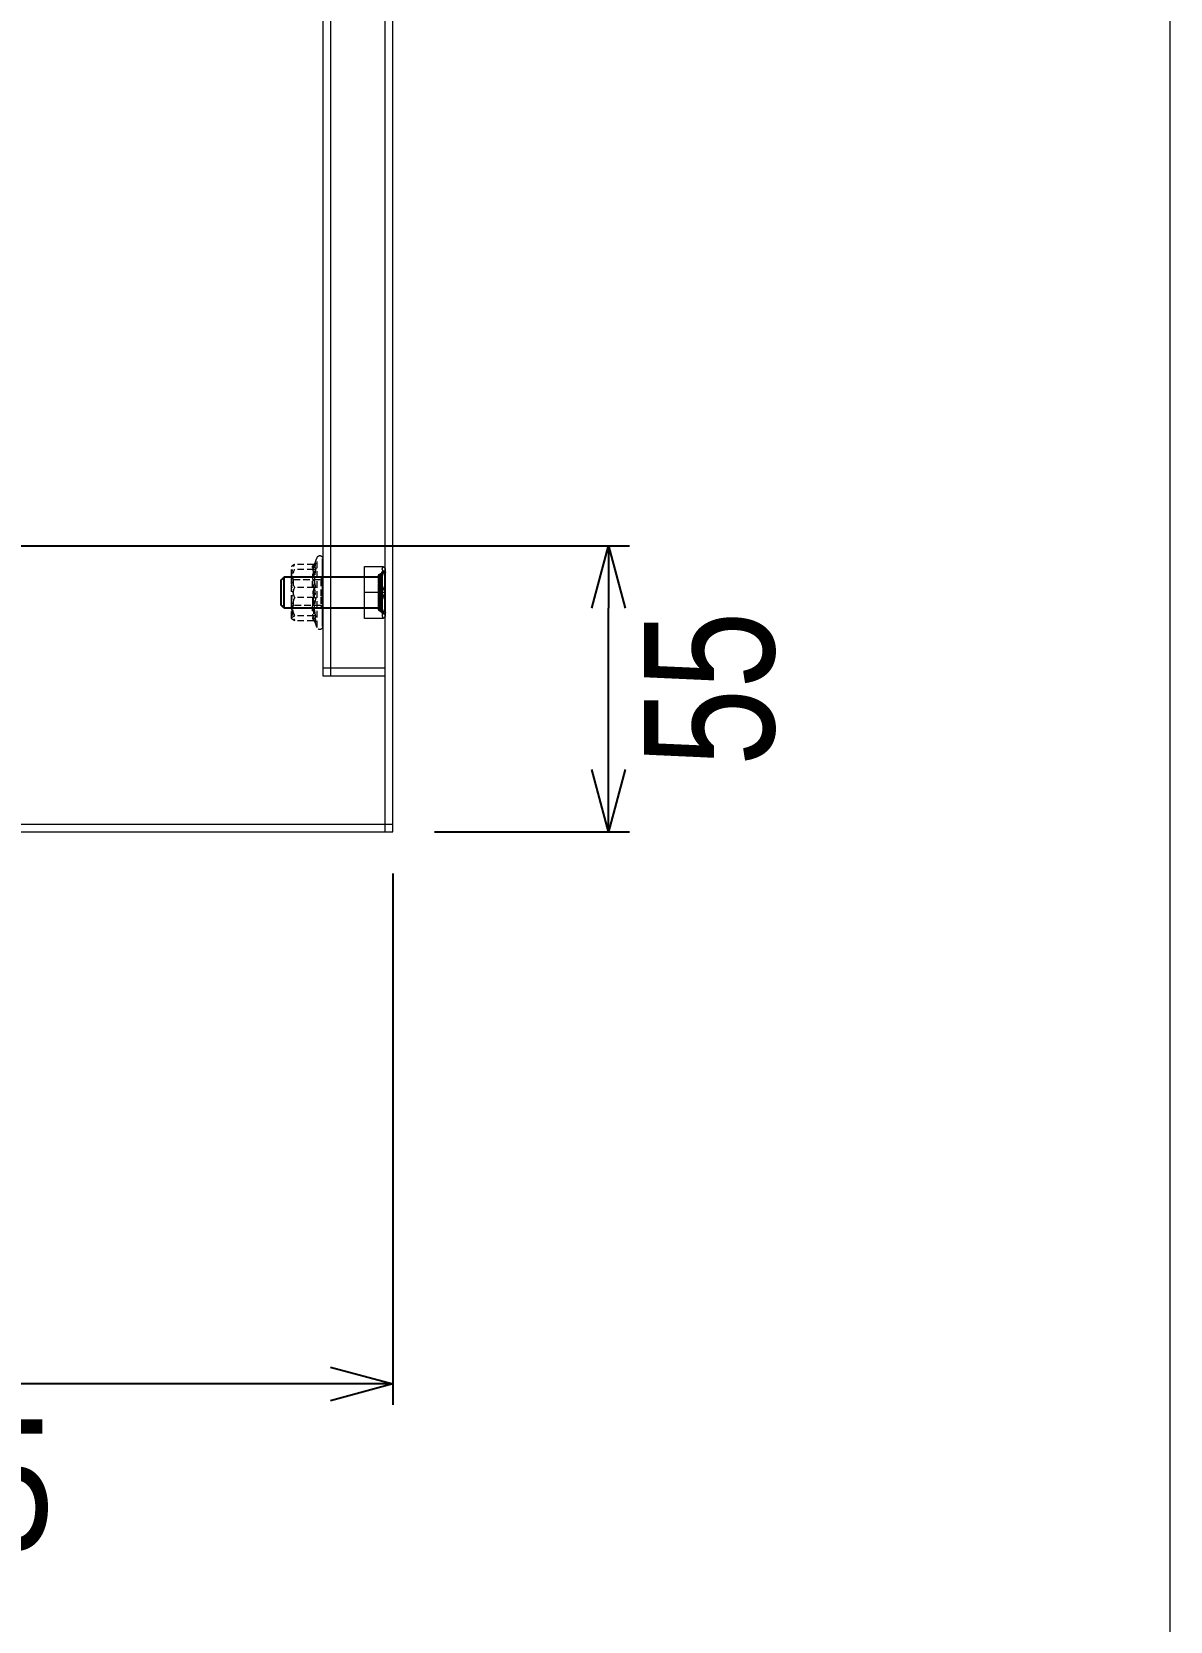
# Model space of a CAD drawing. Header units: millimetres. Extents: x 2073 to 4644, y 1336 to 3161.
# Drawn here: x 4388.1 to 4606.9, y 2224.4 to 2529.9 of the extents above; entities that cross this region are included whole.
import ezdxf

# ---------------------------------------------------------------- set-up
doc = ezdxf.new("R2010")
doc.units = ezdxf.units.MM
doc.linetypes.add('HIDDEN', pattern=[1.905, 1.27, -0.635])
for name, color, linetype in [('BUSBAR', 3, 'Continuous'), ('FRAME070', 5, 'Continuous'), ('GR1-1', 3, 'Continuous')]:
    doc.layers.add(name, color=color, linetype=linetype)
doc.styles.add('TAMCO', font='cordia.shx', dxfattribs={"width": 0.8, "height": 25})
doc.dimstyles.new('TAMCO', dxfattribs={"dimtxt": 25, "dimasz": 12, "dimexe": 4, "dimexo": 8, "dimgap": 7, "dimtad": 2, "dimdec": 1, "dimdsep": 46, "dimtxsty": 'TAMCO', "dimblk": 'OPEN30', "dimcen": 2.5, "dimclrd": 4, "dimclre": 4, "dimclrt": 3, "dimadec": 0, "dimazin": 0, "dimtfac": 1, "dimtdec": 1, "dimtmove": 0, "dimatfit": 3, "dimldrblk": 'OPEN30', "dimfxl": 0, "dimarcsym": 0})

# ---------------------------------------------------------------- blocks, each defined once
blk = doc.blocks.new('A$C310157CF')
at = {"color": 7, "linetype": 'HIDDEN', "lineweight": 0}
for p, q in [((-5.41, 1.72), (-5.41, 5.4)), ((-3.18, 6), (-5, 6)), ((-4.46, 1.72), (-4.46, 5.4)), ((1.76, 6), (-3.18, 6)), ((2.5, 5.65), (-2.5, 5.65)), ((-0.95, 1.72), (-0.95, 5.4)), ((0.95, 1.72), (0.95, 5.4)), ((4.93, 6), (1.76, 6)), ((4.46, 1.72), (4.46, 5.4)), ((5.41, 1.72), (5.41, 5.4)), ((6.71, 1.1), (-6.72, 1.1)), ((-2.5, 0.38), (0.88, 0.38)), ((0.88, 0.38), (2.5, 0.38))]:
    blk.add_line(p, q, dxfattribs=at)
blk.add_line((6.53, 0), (-6.53, 0))
for centre, start, end in [((-6.53, 0.57), 110, 270), ((6.53, 0.57), 270, 70)]:
    blk.add_arc(centre, 0.567, start, end, dxfattribs=at)
for points, knots in [([(-3.18, 6), (-3.79, 5.92), (-4.55, 5.82), (-5.26, 5.47), (-5.41, 5.4)], [0, 0, 0, 0, 0.801462, 1, 1, 1, 1]), ([(-5.41, 5.4), (-5.27, 5.68), (-5.11, 5.99), (-4.95, 6), (-4.93, 6)], [0, 0, 0, 0, 0.896037, 1, 1, 1, 1]), ([(-1.76, 6), (-1.89, 6), (-2.78, 5.98), (-3.7, 5.71), (-4.43, 5.41), (-4.46, 5.4)], [0, 0, 0, 0, 0.148486, 0.965571, 1, 1, 1, 1]), ([(-0.95, 5.4), (-1.6, 5.68), (-2.34, 5.99), (-3.1, 6), (-3.18, 6)], [0, 0, 0, 0, 0.896037, 1, 1, 1, 1]), ([(0.95, 5.4), (0.72, 5.49), (-0.15, 5.84), (-1.07, 5.93), (-1.76, 6)], [0, 0, 0, 0, 0.263253, 1, 1, 1, 1]), ([(1.76, 6), (1.62, 6), (0.73, 5.98), (-0.18, 5.71), (-0.92, 5.41), (-0.95, 5.4)], [0, 0, 0, 0, 0.148486, 0.965571, 1, 1, 1, 1]), ([(0.95, 5.4), (1.6, 5.68), (2.34, 5.99), (3.1, 6), (3.18, 6)], [0, 0, 0, 0, 0.896035, 1, 1, 1, 1]), ([(4.46, 5.4), (4.23, 5.49), (3.36, 5.84), (2.44, 5.93), (1.76, 6)], [0, 0, 0, 0, 0.263254, 1, 1, 1, 1]), ([(3.18, 6), (3.79, 5.92), (4.55, 5.82), (5.26, 5.47), (5.41, 5.4)], [0, 0, 0, 0, 0.801465, 1, 1, 1, 1]), ([(4.93, 6), (4.8, 5.92), (4.64, 5.82), (4.49, 5.47), (4.46, 5.4)], [0, 0, 0, 0, 0.801461, 1, 1, 1, 1]), ([(5.41, 5.4), (5.27, 5.68), (5.11, 5.99), (4.95, 6), (4.93, 6)], [0, 0, 0, 0, 0.896037, 1, 1, 1, 1]), ([(-5.68, 1.34), (-5.68, 1.34), (-5.64, 1.36), (-5.56, 1.4), (-5.48, 1.49), (-5.42, 1.6), (-5.41, 1.68), (-5.41, 1.72)], [0, 0, 0, 0, 0.007907, 0.267532, 0.528602, 0.763814, 1, 1, 1, 1]), ([(-1, 1.34), (-1.18, 1.38), (-2.09, 1.59), (-3.66, 1.74), (-5.04, 1.47), (-5.68, 1.34)], [0, 0, 0, 0, 0.118083, 0.592258, 1, 1, 1, 1]), ([(-5.49, 1.48), (-5.35, 1.57), (-5.07, 1.74), (-4.81, 1.47), (-4.68, 1.34)], [0, 0, 0, 0, 0.500552, 1, 1, 1, 1]), ([(-5.41, 1.72), (-4.67, 1.85), (-3.19, 2.11), (-1.7, 1.85), (-0.95, 1.72)], [0, 0, 0, 0, 0.492149, 1, 1, 1, 1]), ([(-4.46, 1.72), (-4.61, 1.85), (-4.93, 2.11), (-5.25, 1.85), (-5.41, 1.72)], [0, 0, 0, 0, 0.492148, 1, 1, 1, 1]), ([(-4.46, 1.72), (-4.46, 1.68), (-4.47, 1.6), (-4.52, 1.49), (-4.59, 1.4), (-4.65, 1.36), (-4.68, 1.34), (-4.68, 1.34)], [0, 0, 0, 0, 0.236185, 0.471405, 0.732466, 0.992087, 1, 1, 1, 1]), ([(-4.68, 1.34), (-4.46, 1.38), (-3.35, 1.59), (-1.43, 1.74), (0.23, 1.47), (1, 1.34)], [0, 0, 0, 0, 0.118083, 0.592258, 1, 1, 1, 1]), ([(0.95, 1.72), (0.06, 1.85), (-1.74, 2.11), (-3.54, 1.85), (-4.46, 1.72)], [0, 0, 0, 0, 0.492148, 1, 1, 1, 1]), ([(-1, 1.34), (-0.99, 1.34), (-0.99, 1.36), (-0.97, 1.4), (-0.96, 1.49), (-0.95, 1.6), (-0.95, 1.68), (-0.95, 1.72)], [0, 0, 0, 0, 0.007908, 0.267532, 0.528599, 0.763814, 1, 1, 1, 1]), ([(4.68, 1.34), (4.46, 1.38), (3.35, 1.59), (1.43, 1.74), (-0.23, 1.47), (-1, 1.34)], [0, 0, 0, 0, 0.118084, 0.592258, 1, 1, 1, 1]), ([(-0.95, 1.72), (-0.06, 1.85), (1.74, 2.11), (3.54, 1.85), (4.46, 1.72)], [0, 0, 0, 0, 0.492149, 1, 1, 1, 1]), ([(5.41, 1.72), (4.67, 1.85), (3.19, 2.11), (1.7, 1.85), (0.95, 1.72)], [0, 0, 0, 0, 0.492147, 1, 1, 1, 1]), ([(0.95, 1.72), (0.95, 1.68), (0.95, 1.6), (0.96, 1.49), (0.97, 1.4), (0.99, 1.36), (0.99, 1.34), (1, 1.34)], [0, 0, 0, 0, 0.236186, 0.471401, 0.732468, 0.992092, 1, 1, 1, 1]), ([(1, 1.34), (1.18, 1.38), (2.09, 1.59), (3.66, 1.74), (5.04, 1.47), (5.68, 1.34)], [0, 0, 0, 0, 0.118083, 0.592257, 1, 1, 1, 1]), ([(4.46, 1.72), (4.61, 1.85), (4.93, 2.11), (5.25, 1.85), (5.41, 1.72)], [0, 0, 0, 0, 0.492148, 1, 1, 1, 1]), ([(4.68, 1.34), (4.68, 1.34), (4.65, 1.36), (4.59, 1.4), (4.52, 1.49), (4.47, 1.6), (4.46, 1.68), (4.46, 1.72)], [0, 0, 0, 0, 0.007913, 0.267525, 0.5286, 0.763814, 1, 1, 1, 1]), ([(5.68, 1.34), (5.64, 1.38), (5.43, 1.59), (5.09, 1.74), (4.81, 1.47), (4.68, 1.34)], [0, 0, 0, 0, 0.118084, 0.592259, 1, 1, 1, 1]), ([(5.3, 1.62), (5.3, 1.62), (5.32, 1.63), (5.39, 1.6), (5.49, 1.47), (5.51, 1.45)], [0, 0, 0, 0, 0.006763, 0.854115, 1, 1, 1, 1]), ([(5.41, 1.72), (5.41, 1.68), (5.42, 1.6), (5.48, 1.49), (5.56, 1.4), (5.64, 1.36), (5.68, 1.34), (5.68, 1.34)], [0, 0, 0, 0, 0.236186, 0.471402, 0.732454, 0.992093, 1, 1, 1, 1])]:
    blk.add_open_spline(points, degree=3, knots=knots, dxfattribs=at)
for points in [[(-3, 6), (-2.5, 5.65)], [(-2.5, 5.65), (-2.5, 0.38)], [(2.5, 5.65), (3, 6)], [(2.5, 0.38), (2.5, 5.65)], [(-5.34, 1.61), (-6.73, 1.1)], [(-5.52, 1.43), (-5.48, 1.47)], [(-5.35, 1.6), (-5.33, 1.6)], [(-2.5, 0.38), (-3, 0.03)], [(-3, 0.03), (-3, 0)], [(3, 0.03), (2.5, 0.38)], [(3, 0), (3, 0.03)], [(6.73, 1.1), (5.34, 1.61)], [(5.51, 1.45), (5.52, 1.43)]]:
    blk.add_open_spline(points, degree=1, dxfattribs=at)
blk = doc.blocks.new('A$C1D0F77C0')
for p, q in [((2.41, 0), (-2.41, 0)), ((0.75, -0.59), (-3, -0.59)), ((3, -0.59), (0.75, -0.59))]:
    blk.add_line(p, q)
at = {"color": 0, "linetype": 'ByBlock', "lineweight": -2}
for p, q in [((0.96, -19.4), (-3.8, -19.4)), ((3.8, -19.99), (-3.8, -19.99)), ((-3.35, -18.8), (-3.37, -18.8)), ((-3.34, -19.18), (-3.37, -19.18)), ((-3.34, -18.8), (-3.35, -18.8)), ((-3.35, -19.4), (-3.35, -19.18)), ((-3.14, -18.8), (-3.34, -18.8)), ((-3.34, -19.18), (-3.14, -19.18)), ((-3.34, -19.4), (-3.34, -19.18)), ((-3.33, -19.4), (-3.33, -19.18)), ((-3.33, -19.4), (-3.33, -19.18)), ((-2.78, -18.8), (-3.14, -18.8)), ((-3.14, -19.4), (-3.14, -19.18)), ((-2.66, -19.18), (-3.14, -19.18)), ((-3.13, -19.4), (-3.13, -19.18)), ((-3.12, -19.4), (-3.12, -19.18)), ((-3.06, -19.4), (-3.06, -19.18)), ((-2.98, -19.18), (-2.98, -18.8)), ((-2.98, -19.18), (-2.98, -18.8)), ((-2.97, -19.18), (-2.97, -18.8)), ((-2.96, -19.18), (-2.96, -18.8)), ((-2.8, -19.18), (-2.8, -18.8)), ((-2.78, -19.18), (-2.78, -18.8)), ((-2.76, -19.18), (-2.76, -18.8)), ((-2.66, -18.8), (-2.75, -18.8)), ((-2.75, -19.4), (-2.75, -19.18)), ((-2.74, -19.18), (-2.74, -18.8)), ((-2.11, -18.8), (-2.66, -18.8)), ((-2.66, -19.18), (-2.39, -19.18)), ((-2.66, -19.4), (-2.66, -19.18)), ((-2.65, -19.4), (-2.65, -19.18)), ((-2.63, -19.4), (-2.63, -19.18)), ((-2.43, -19.18), (-2.43, -18.8)), ((-2.39, -19.18), (-2.39, -18.8)), ((-2.08, -19.18), (-2.39, -19.18)), ((-2.37, -19.18), (-2.37, -18.8)), ((-2.33, -19.18), (-2.33, -18.8)), ((-1.84, -18.8), (-2.11, -18.8)), ((-2.11, -19.4), (-2.11, -19.18)), ((-1.27, -19.18), (-2.11, -19.18)), ((-2.08, -19.4), (-2.08, -19.18)), ((-2.07, -19.4), (-2.07, -19.18)), ((-1.94, -19.4), (-1.94, -19.18)), ((-1.89, -18.8), (-1.81, -18.8)), ((-1.89, -19.18), (-1.89, -18.8)), ((-1.84, -19.18), (-1.84, -18.8)), ((-1.81, -19.18), (-1.81, -18.8)), ((-1.42, -18.8), (-1.76, -18.8)), ((-1.76, -19.18), (-1.76, -18.8)), ((-1.27, -18.8), (-1.42, -18.8)), ((-1.42, -19.4), (-1.42, -19.18)), ((-0.51, -18.8), (-1.27, -18.8)), ((-1.27, -19.18), (-1.17, -19.18)), ((-1.27, -19.4), (-1.27, -19.18)), ((-1.25, -19.4), (-1.25, -19.18)), ((-1.22, -19.18), (-1.22, -18.8)), ((-1.22, -19.4), (-1.22, -19.18)), ((-1.17, -19.18), (-1.17, -18.8)), ((-1.13, -19.18), (-1.13, -18.8)), ((-1.07, -19.18), (-1.07, -18.8)), ((-0.48, -19.18), (-1.07, -19.18)), ((-0.41, -18.8), (-0.51, -18.8)), ((-0.51, -19.4), (-0.51, -19.18)), ((0.46, -19.18), (-0.51, -19.18)), ((-0.48, -19.4), (-0.48, -19.18)), ((-0.47, -18.8), (-0.37, -18.8)), ((-0.47, -19.18), (-0.47, -18.8)), ((-0.46, -19.4), (-0.46, -19.18)), ((-0.41, -19.18), (-0.41, -18.8)), ((0.3, -18.8), (-0.41, -18.8)), ((-0.37, -19.18), (-0.37, -18.8)), ((-0.31, -19.18), (-0.31, -18.8)), ((-0.3, -19.4), (-0.3, -19.18)), ((0.31, -18.8), (0.3, -18.8)), ((0.3, -18.8), (0.37, -18.8)), ((0.3, -19.4), (0.3, -19.18)), ((0.31, -19.18), (0.31, -18.8)), ((0.37, -19.18), (0.37, -18.8)), ((0.46, -18.8), (0.37, -18.8)), ((0.41, -19.18), (0.41, -18.8)), ((1.22, -18.8), (0.46, -18.8)), ((0.46, -19.4), (0.46, -19.18)), ((0.46, -19.18), (0.51, -19.18)), ((0.47, -19.18), (0.47, -18.8)), ((1.13, -19.18), (0.48, -19.18)), ((0.48, -19.4), (0.48, -19.18)), ((0.51, -19.4), (0.51, -19.18)), ((3.8, -19.4), (0.96, -19.4)), ((1.07, -19.18), (1.07, -18.8)), ((1.13, -19.18), (1.13, -18.8)), ((1.13, -19.18), (1.22, -19.18)), ((1.17, -19.18), (1.17, -18.8)), ((1.27, -18.8), (1.22, -18.8)), ((1.22, -19.18), (1.22, -18.8)), ((2.07, -19.18), (1.22, -19.18)), ((1.22, -19.4), (1.22, -19.18)), ((1.76, -18.8), (1.25, -18.8)), ((1.25, -19.4), (1.25, -19.18)), ((1.27, -19.4), (1.27, -19.18)), ((1.42, -19.4), (1.42, -19.18)), ((1.76, -19.18), (1.76, -18.8)), ((1.81, -19.18), (1.81, -18.8)), ((2.07, -18.8), (1.81, -18.8)), ((1.84, -19.18), (1.84, -18.8)), ((1.89, -19.18), (1.89, -18.8)), ((1.94, -19.4), (1.94, -19.18)), ((2.63, -18.8), (2.07, -18.8)), ((2.07, -19.4), (2.07, -19.18)), ((2.07, -19.18), (2.11, -19.18)), ((2.37, -19.18), (2.08, -19.18)), ((2.08, -19.4), (2.08, -19.18)), ((2.11, -19.4), (2.11, -19.18)), ((2.33, -19.18), (2.33, -18.8)), ((2.37, -19.18), (2.37, -18.8)), ((2.37, -19.18), (2.63, -19.18)), ((2.39, -19.18), (2.39, -18.8)), ((2.43, -19.18), (2.43, -18.8)), ((2.66, -18.8), (2.63, -18.8)), ((3.12, -19.18), (2.63, -19.18)), ((2.63, -19.4), (2.63, -19.18)), ((2.76, -18.8), (2.65, -18.8)), ((2.65, -19.4), (2.65, -19.18)), ((2.66, -19.4), (2.66, -19.18)), ((2.74, -19.18), (2.74, -18.8)), ((2.75, -19.4), (2.75, -19.18)), ((2.76, -19.18), (2.76, -18.8)), ((3.12, -18.8), (2.76, -18.8)), ((2.78, -19.18), (2.78, -18.8)), ((2.8, -19.18), (2.8, -18.8)), ((2.96, -19.18), (2.96, -18.8)), ((2.97, -19.18), (2.97, -18.8)), ((2.98, -19.18), (2.98, -18.8)), ((2.98, -19.18), (2.98, -18.8)), ((3.06, -19.4), (3.06, -19.18)), ((3.33, -18.8), (3.12, -18.8)), ((3.12, -19.4), (3.12, -19.18)), ((3.12, -19.18), (3.33, -19.18)), ((3.13, -19.4), (3.13, -19.18)), ((3.14, -19.4), (3.14, -19.18)), ((3.34, -18.8), (3.33, -18.8)), ((3.37, -19.18), (3.33, -19.18)), ((3.33, -19.4), (3.33, -19.18)), ((3.33, -19.4), (3.33, -19.18)), ((3.34, -19.4), (3.34, -19.18)), ((3.35, -18.8), (3.37, -18.8)), ((3.35, -19.4), (3.35, -19.18))]:
    blk.add_line(p, q, dxfattribs=at)
for centre, start, end in [((-3.8, -19.7), 90, 270), ((3.8, -19.7), 270, 90)]:
    blk.add_arc(centre, 0.297, start, end, dxfattribs=at)
for points in [[(-2.41, 0), (-3, -0.59)], [(3, -0.59), (2.41, 0)], [(-3, -0.59), (-3, -19.18)], [(3, -19.18), (3, -0.59)]]:
    blk.add_open_spline(points, degree=1)
for points in [[(-3.8, -19.99), (-3.8, -20)], [(-3.37, -18.8), (-3.74, -19.4)], [(-3.37, -19.18), (-3.37, -19.4)], [(3.74, -19.4), (3.37, -18.8)], [(3.37, -19.4), (3.37, -19.18)], [(3.8, -20), (3.8, -19.99)]]:
    blk.add_open_spline(points, degree=1, dxfattribs=at)
for points, knots in [([(-3.35, -18.8), (-3.42, -18.91), (-3.55, -19.11), (-3.67, -19.31), (-3.72, -19.4)], [0, 0, 0, 0, 0.559493, 1, 1, 1, 1]), ([(-3.7, -19.4), (-3.65, -19.31), (-3.53, -19.11), (-3.4, -18.91), (-3.33, -18.8)], [0, 0, 0, 0, 0.440507, 1, 1, 1, 1]), ([(-3.69, -19.4), (-3.58, -19.21), (-3.46, -19.01), (-3.34, -18.81), (-3.34, -18.8)], [0, 0, 0, 0, 0.950163, 1, 1, 1, 1]), ([(-3.33, -18.8), (-3.4, -18.93), (-3.52, -19.13), (-3.64, -19.33), (-3.68, -19.4)], [0, 0, 0, 0, 0.625372, 1, 1, 1, 1]), ([(-3.14, -18.8), (-3.14, -18.81), (-3.26, -19.01), (-3.38, -19.21), (-3.5, -19.4)], [0, 0, 0, 0, 0.049832, 1, 1, 1, 1]), ([(-3.48, -19.4), (-3.43, -19.33), (-3.31, -19.13), (-3.19, -18.93), (-3.12, -18.8)], [0, 0, 0, 0, 0.374629, 1, 1, 1, 1]), ([(-3.45, -19.4), (-3.41, -19.33), (-3.3, -19.13), (-3.19, -18.93), (-3.13, -18.8)], [0, 0, 0, 0, 0.374627, 1, 1, 1, 1]), ([(-3.06, -18.8), (-3.12, -18.93), (-3.23, -19.13), (-3.33, -19.33), (-3.37, -19.4)], [0, 0, 0, 0, 0.625372, 1, 1, 1, 1]), ([(-2.75, -18.8), (-2.82, -18.93), (-2.93, -19.13), (-3.04, -19.33), (-3.08, -19.4)], [0, 0, 0, 0, 0.625373, 1, 1, 1, 1]), ([(-2.96, -19.4), (-2.92, -19.33), (-2.82, -19.13), (-2.71, -18.93), (-2.65, -18.8)], [0, 0, 0, 0, 0.374626, 1, 1, 1, 1]), ([(-2.92, -19.4), (-2.89, -19.33), (-2.8, -19.13), (-2.71, -18.93), (-2.66, -18.8)], [0, 0, 0, 0, 0.374627, 1, 1, 1, 1]), ([(-2.63, -18.8), (-2.68, -18.93), (-2.77, -19.13), (-2.85, -19.33), (-2.89, -19.4)], [0, 0, 0, 0, 0.625374, 1, 1, 1, 1]), ([(-2.11, -18.8), (-2.16, -18.93), (-2.25, -19.13), (-2.34, -19.33), (-2.37, -19.4)], [0, 0, 0, 0, 0.625373, 1, 1, 1, 1]), ([(-2.33, -19.4), (-2.3, -19.33), (-2.21, -19.13), (-2.12, -18.93), (-2.07, -18.8)], [0, 0, 0, 0, 0.374627, 1, 1, 1, 1]), ([(-2.28, -19.4), (-2.25, -19.33), (-2.19, -19.13), (-2.12, -18.93), (-2.08, -18.8)], [0, 0, 0, 0, 0.374628, 1, 1, 1, 1]), ([(-1.94, -18.8), (-1.98, -18.93), (-2.03, -19.13), (-2.09, -19.33), (-2.11, -19.4)], [0, 0, 0, 0, 0.625373, 1, 1, 1, 1]), ([(-1.42, -18.8), (-1.46, -18.93), (-1.52, -19.13), (-1.58, -19.33), (-1.61, -19.4)], [0, 0, 0, 0, 0.625375, 1, 1, 1, 1]), ([(-1.43, -19.4), (-1.4, -19.33), (-1.35, -19.13), (-1.29, -18.93), (-1.25, -18.8)], [0, 0, 0, 0, 0.374626, 1, 1, 1, 1]), ([(-1.37, -19.4), (-1.35, -19.33), (-1.32, -19.13), (-1.29, -18.93), (-1.27, -18.8)], [0, 0, 0, 0, 0.374623, 1, 1, 1, 1]), ([(-1.22, -18.8), (-1.24, -18.91), (-1.27, -19.11), (-1.3, -19.31), (-1.31, -19.4)], [0, 0, 0, 0, 0.559496, 1, 1, 1, 1]), ([(-0.51, -18.8), (-0.53, -18.93), (-0.57, -19.13), (-0.6, -19.33), (-0.61, -19.4)], [0, 0, 0, 0, 0.625376, 1, 1, 1, 1]), ([(-0.56, -19.4), (-0.54, -19.31), (-0.51, -19.11), (-0.48, -18.91), (-0.46, -18.8)], [0, 0, 0, 0, 0.440504, 1, 1, 1, 1]), ([(-0.49, -19.4), (-0.49, -19.21), (-0.48, -19.01), (-0.48, -18.81), (-0.48, -18.8)], [0, 0, 0, 0, 0.950166, 1, 1, 1, 1]), ([(-0.3, -18.8), (-0.3, -18.91), (-0.3, -19.11), (-0.29, -19.31), (-0.29, -19.4)], [0, 0, 0, 0, 0.559496, 1, 1, 1, 1]), ([(0.3, -18.8), (0.3, -18.81), (0.3, -19.01), (0.3, -19.21), (0.29, -19.4)], [0, 0, 0, 0, 0.049834, 1, 1, 1, 1]), ([(0.56, -19.4), (0.53, -19.21), (0.49, -19.01), (0.46, -18.81), (0.46, -18.8)], [0, 0, 0, 0, 0.950161, 1, 1, 1, 1]), ([(0.49, -19.4), (0.49, -19.31), (0.49, -19.11), (0.48, -18.91), (0.48, -18.8)], [0, 0, 0, 0, 0.440504, 1, 1, 1, 1]), ([(0.51, -18.8), (0.53, -18.93), (0.57, -19.13), (0.6, -19.33), (0.61, -19.4)], [0, 0, 0, 0, 0.625377, 1, 1, 1, 1]), ([(1.22, -18.8), (1.22, -18.81), (1.25, -19.01), (1.28, -19.21), (1.31, -19.4)], [0, 0, 0, 0, 0.049837, 1, 1, 1, 1]), ([(1.43, -19.4), (1.4, -19.33), (1.35, -19.13), (1.29, -18.93), (1.25, -18.8)], [0, 0, 0, 0, 0.374627, 1, 1, 1, 1]), ([(1.37, -19.4), (1.35, -19.33), (1.32, -19.13), (1.29, -18.93), (1.27, -18.8)], [0, 0, 0, 0, 0.374623, 1, 1, 1, 1]), ([(1.42, -18.8), (1.46, -18.93), (1.52, -19.13), (1.58, -19.33), (1.61, -19.4)], [0, 0, 0, 0, 0.625378, 1, 1, 1, 1]), ([(1.94, -18.8), (1.98, -18.93), (2.03, -19.13), (2.09, -19.33), (2.11, -19.4)], [0, 0, 0, 0, 0.625373, 1, 1, 1, 1]), ([(2.33, -19.4), (2.3, -19.33), (2.21, -19.13), (2.12, -18.93), (2.07, -18.8)], [0, 0, 0, 0, 0.374627, 1, 1, 1, 1]), ([(2.28, -19.4), (2.25, -19.33), (2.19, -19.13), (2.12, -18.93), (2.08, -18.8)], [0, 0, 0, 0, 0.374625, 1, 1, 1, 1]), ([(2.11, -18.8), (2.16, -18.93), (2.25, -19.13), (2.34, -19.33), (2.37, -19.4)], [0, 0, 0, 0, 0.625373, 1, 1, 1, 1]), ([(2.63, -18.8), (2.68, -18.93), (2.77, -19.13), (2.85, -19.33), (2.89, -19.4)], [0, 0, 0, 0, 0.625373, 1, 1, 1, 1]), ([(2.96, -19.4), (2.92, -19.33), (2.82, -19.13), (2.71, -18.93), (2.65, -18.8)], [0, 0, 0, 0, 0.374628, 1, 1, 1, 1]), ([(2.92, -19.4), (2.89, -19.33), (2.8, -19.13), (2.71, -18.93), (2.66, -18.8)], [0, 0, 0, 0, 0.374623, 1, 1, 1, 1]), ([(2.75, -18.8), (2.82, -18.93), (2.93, -19.13), (3.04, -19.33), (3.08, -19.4)], [0, 0, 0, 0, 0.625376, 1, 1, 1, 1]), ([(3.06, -18.8), (3.12, -18.93), (3.23, -19.13), (3.33, -19.33), (3.37, -19.4)], [0, 0, 0, 0, 0.625374, 1, 1, 1, 1]), ([(3.48, -19.4), (3.43, -19.33), (3.31, -19.13), (3.19, -18.93), (3.12, -18.8)], [0, 0, 0, 0, 0.374626, 1, 1, 1, 1]), ([(3.45, -19.4), (3.41, -19.33), (3.3, -19.13), (3.19, -18.93), (3.13, -18.8)], [0, 0, 0, 0, 0.374629, 1, 1, 1, 1]), ([(3.14, -18.8), (3.21, -18.91), (3.32, -19.11), (3.44, -19.31), (3.5, -19.4)], [0, 0, 0, 0, 0.559499, 1, 1, 1, 1]), ([(3.33, -18.8), (3.4, -18.93), (3.52, -19.13), (3.64, -19.33), (3.68, -19.4)], [0, 0, 0, 0, 0.625375, 1, 1, 1, 1]), ([(3.7, -19.4), (3.59, -19.21), (3.46, -19.01), (3.34, -18.81), (3.33, -18.8)], [0, 0, 0, 0, 0.950171, 1, 1, 1, 1]), ([(3.69, -19.4), (3.64, -19.31), (3.52, -19.11), (3.4, -18.91), (3.34, -18.8)], [0, 0, 0, 0, 0.440507, 1, 1, 1, 1]), ([(3.35, -18.8), (3.36, -18.81), (3.48, -19.01), (3.61, -19.21), (3.72, -19.4)], [0, 0, 0, 0, 0.049829, 1, 1, 1, 1])]:
    blk.add_open_spline(points, degree=3, knots=knots, dxfattribs=at)
blk = doc.blocks.new('A$C1F43471B')
at = {"rotation": 90}
for name, p in [('A$C310157CF', (-11.99, 0)), ('A$C1D0F77C0', (-19.99, 0))]:
    blk.add_blockref(name, p, dxfattribs=at)
blk = doc.blocks.new('_Open30')
at = {"color": 0, "linetype": 'ByBlock', "lineweight": -2}
for p, q in [((-1, 0.268), (0, 0)), ((0, 0), (-1, -0.268)), ((0, 0), (-1, 0))]:
    blk.add_line(p, q, dxfattribs=at)
blk = doc.blocks.new('*D44')
at = {"layer": 'BUSBAR', "color": 4, "lineweight": -2}
for p, q in [((4282.5, 2368.13), (4282.5, 2265.98)), ((4457.5, 2368.13), (4457.5, 2265.98)), ((4445.5, 2269.98), (4294.5, 2269.98))]:
    blk.add_line(p, q, dxfattribs=at)
at = {"layer": 'DEFPOINTS', "color": 0}
for p in [(4282.5, 2376.13), (4457.5, 2376.13), (4282.5, 2269.98)]:
    blk.add_point(p, dxfattribs=at)
at = {"layer": 'BUSBAR', "color": 4, "lineweight": -2, "xscale": 12, "yscale": 12, "zscale": 12, "rotation": 180}
blk.add_blockref('_Open30', (4282.5, 2269.98), dxfattribs=at)
at = {"layer": 'BUSBAR', "color": 4, "lineweight": -2, "xscale": 12, "yscale": 12, "zscale": 12}
blk.add_blockref('_Open30', (4457.5, 2269.98), dxfattribs=at)
at = {"layer": 'BUSBAR', "color": 3, "lineweight": 9, "insert": (4370, 2250.48), "char_height": 25, "attachment_point": 5, "style": 'TAMCO'}
blk.add_mtext('175', dxfattribs=at)
blk = doc.blocks.new('*D46')
at = {"layer": 'BUSBAR', "color": 4, "lineweight": -2}
for p, q in [((4320.5, 2431.13), (4502.94, 2431.13)), ((4498.94, 2388.13), (4498.94, 2419.13)), ((4465.5, 2376.13), (4502.94, 2376.13))]:
    blk.add_line(p, q, dxfattribs=at)
at = {"layer": 'DEFPOINTS', "color": 0}
for p in [(4312.5, 2431.13), (4498.94, 2431.13), (4457.5, 2376.13)]:
    blk.add_point(p, dxfattribs=at)
at = {"layer": 'BUSBAR', "color": 4, "lineweight": -2, "xscale": 12, "yscale": 12, "zscale": 12}
for p, rotation in [((4498.94, 2431.13), 90), ((4498.94, 2376.13), 270)]:
    blk.add_blockref('_Open30', p, dxfattribs=dict(at, rotation=rotation))
at = {"layer": 'BUSBAR', "color": 3, "lineweight": 9, "insert": (4518.44, 2403.63), "char_height": 25, "attachment_point": 5, "rotation": 90, "style": 'TAMCO'}
blk.add_mtext('55', dxfattribs=at)

msp = doc.modelspace()

# ---------------------------------------------------------------- linework, layer by layer
at = {"lineweight": 9}
for p, q in [((4444, 2761.13), (4444, 2406.13)), ((4445.5, 2761.13), (4445.5, 2406.13)), ((4444, 2407.63), (4456, 2407.63)), ((4444, 2406.13), (4456, 2406.13)), ((4282.5, 2377.63), (4457.5, 2377.63)), ((4282.5, 2376.13), (4457.5, 2376.13))]:
    msp.add_line(p, q, dxfattribs=at)
at = {"color": 0, "lineweight": 9}
for p, q in [((4452, 2417.13), (4452, 2427.13)), ((4452, 2427.13), (4455.62, 2427.13)), ((4455.62, 2427.13), (4456, 2426.75)), ((4456, 2426.75), (4456, 2417.51)), ((4456, 2425.93), (4456, 2418.33)), ((4456, 2422.13), (4452, 2422.13)), ((4455.62, 2417.13), (4452, 2417.13)), ((4455.62, 2417.13), (4456, 2417.51))]:
    msp.add_line(p, q, dxfattribs=at)
at = {"color": 7, "linetype": 'HIDDEN', "lineweight": 9}
for points, degree in [([(4455.4, 2426.59), (4455.48, 2426.77), (4455.55, 2426.95), (4455.62, 2427.13)], 3), ([(4456.01, 2425.93), (4456, 2425.93)], 1), ([(4455.4, 2417.67), (4455.48, 2417.49), (4455.55, 2417.31), (4455.62, 2417.13)], 3), ([(4456, 2418.33), (4456.01, 2418.33)], 1)]:
    msp.add_open_spline(points, degree=degree, dxfattribs=at)
for points, knots in [([(4455.4, 2426.59), (4455.68, 2425.93), (4455.99, 2425.2), (4456, 2424.44), (4456, 2424.36)], [0, 0, 0, 0, 0.896037, 1, 1, 1, 1]), ([(4455.4, 2422.13), (4455.68, 2422.79), (4455.99, 2423.52), (4456, 2424.28), (4456, 2424.36)], [0, 0, 0, 0, 0.896037, 1, 1, 1, 1]), ([(4455.4, 2422.13), (4455.49, 2421.9), (4455.84, 2421.04), (4455.93, 2420.11), (4456, 2419.43)], [0, 0, 0, 0, 0.263254, 1, 1, 1, 1]), ([(4455.4, 2417.67), (4455.68, 2418.33), (4455.99, 2419.06), (4456, 2419.82), (4456, 2419.9)], [0, 0, 0, 0, 0.896037, 1, 1, 1, 1])]:
    msp.add_open_spline(points, degree=3, knots=knots, dxfattribs=at)
at = {"layer": 'FRAME070', "lineweight": 9}
for q in [(4606.89, 3125.39), (4606.89, 3125.39), (4606.89, 3096.98), (4606.89, 3096.98)]:
    msp.add_line((4606.89, 1385.61), q, dxfattribs=at)
at = {"layer": 'GR1-1', "color": 0, "linetype": 'Continuous', "lineweight": 9}
for p, q in [((4456, 2376.13), (4456, 2826.13)), ((4457.5, 2376.13), (4457.5, 2826.13)), ((4282.5, 2377.63), (4457.5, 2377.63))]:
    msp.add_line(p, q, dxfattribs=at)

# ---------------------------------------------------------------- block references
at = {"lineweight": 9, "xscale": -1, "rotation": 180}
msp.add_blockref('A$C1F43471B', (4456, 2422.13), dxfattribs=at)

# ---------------------------------------------------------------- dimensions: what is measured, and where the dimension line sits
at = {"layer": 'BUSBAR', "color": 2, "lineweight": 9}
dim = msp.add_linear_dim(base=(4498.94, 2431.13), p1=(4457.5, 2376.13), p2=(4312.5, 2431.13), angle=90, dimstyle='TAMCO', dxfattribs=at)
dim.commit()
dim.dimension.update_dxf_attribs({"geometry": '*D46', "text_midpoint": (4518.44, 2403.63)})
dim = msp.add_linear_dim(base=(4282.5, 2269.98), p1=(4457.5, 2376.13), p2=(4282.5, 2376.13), dimstyle='TAMCO', dxfattribs=at)
dim.commit()
dim.dimension.update_dxf_attribs({"geometry": '*D44', "text_midpoint": (4370, 2250.48)})

doc.saveas('drawing.dxf')
